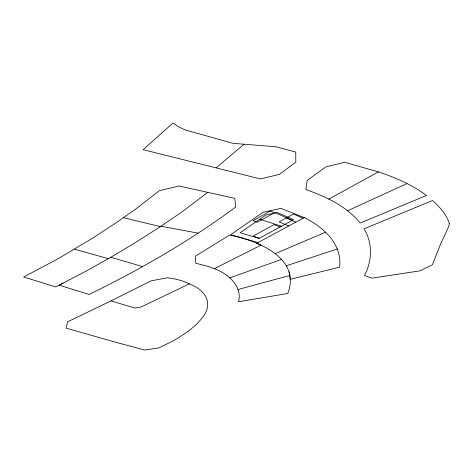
<?xml version="1.0" encoding="UTF-8"?>
<svg xmlns="http://www.w3.org/2000/svg" width="473" height="473" viewBox="0 0 473 473"><rect width="100%" height="100%" fill="white"/><g stroke="black" fill="none" stroke-linecap="round" stroke-linejoin="round"><path stroke-width="0.71" d="M216.096 167.874L260.369 178.936L279.484 174.36L295.814 162.15L295.749 152.052L275.966 146.766L233.047 143.343L185.049 129.892L178.12 126.593L173.023 122.98L143.124 149.681L216.096 167.874L244.056 144.218M207.801 192.369L180.928 212.655L157.698 228.382L134.356 243.234L110.836 257.265L87.168 270.556L59.125 285.172L89.113 294.46C140.245 269.45 189.886 240.982 235.666 207.056L234.809 198.341L179.119 186.019L159.33 190.66L137.123 208.067L115.11 223.463L92.879 237.996L58.93 258.293L23.65 276.995L55.648 286.91L63.169 283.132M328.782 199.133L378.4 171.9C395.322 177.57 412.095 184.653 426.404 195.503L360.142 223.079C346.532 206.151 325.956 196.662 305.919 189.59L307.19 180.367L325.844 166.857L344.746 162.274L378.4 171.9M259.151 238.345L293.562 219.667L277.249 212.483L265.974 214.943L240.095 232.746L259.151 238.345L253.215 236.033L274.186 224.569L280.016 227.016M289.086 271.762L290.221 279.307L339.573 267.21C342.588 244.157 323.089 226.685 304.222 217.61L256.697 243.299L260.995 245.156L214.399 268.688L207.872 266.293L195.656 263.225L195.68 255.994L229.547 235.099C256.283 240.065 301.744 257.637 287.732 293.502L238.605 301.75C242.442 285.798 227.779 273.666 214.399 268.688M111.037 300.875L67.491 321.906L66.149 328.144L114.933 342.05L144.679 350.02L158.39 348.027L171.433 341.808L177.298 338.508L187.71 331.662L196.384 324.567L202.746 317.33L205.099 313.7L206.736 310.093L207.635 306.557L207.659 303.122L207.062 299.776L205.773 296.518L203.632 293.455L200.818 290.552L197.282 287.797L192.807 285.367L182.365 280.921L175.956 279.159L167.684 277.763L151.183 280.814L111.037 300.875L134.657 308L140.948 307.089L189.519 283.782M347.566 210.775L406.993 183.559M275.245 253.64L325.631 232.166M229.831 277.864L281.506 259.417M337.314 248.969L286.301 265.761L286.886 266.666M237.949 289.511L289.831 275.493M160.885 226.236L198.222 233.159M123.488 217.686L160.323 226.614M74.58 249.2L108.323 258.672M258.027 242.584L230.694 234.709L263.118 212.265L280.909 208.38L304.222 217.61M110.836 257.265L142.497 266.583M259.689 219.271L281.5 226.212M288.749 225.976L279.129 221.867L293.526 214.003L303.016 218.266M275.398 212.885L292.349 220.323M286.295 217.952L295.85 222.139M449.35 223.699L448.794 226.354L440.594 244.027L432.369 264.809L419.847 270.875L371.701 278.171L364.541 275.487C372.115 260.954 372.972 243.01 363.956 228.873L432.529 200.499C439.654 206.89 446.518 214.358 449.35 223.699M270.396 210.993L253.079 220.631L257.182 222.328L274.446 212.761L270.396 210.993"/></g></svg>
